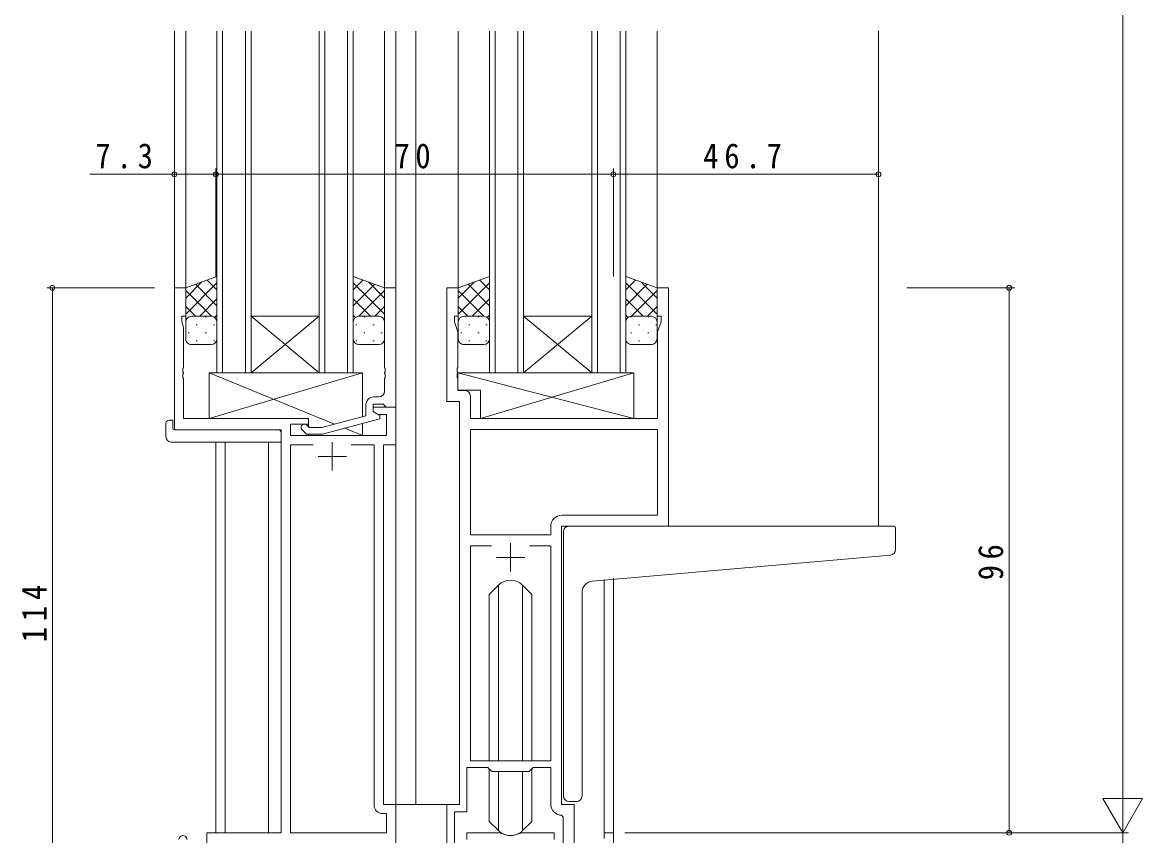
# Model space of a CAD drawing. Units: millimetres, scale not verified. Extents: x -594 to 539, y -420 to 386.
# Drawn here: x -353.9 to -156.6, y -189.3 to -46.1 of the extents above; entities that cross this region are included whole.
import ezdxf

# ---------------------------------------------------------------- set-up
doc = ezdxf.new("R2010")
doc.units = ezdxf.units.MM
doc.header["$LTSCALE"] = 2
for name, color, linetype, lineweight in [('0-3_YKK_11', 7, 'Continuous', 9), ('0-4_YKK_12', 2, 'Continuous', 9), ('0-5_YKK_13', 4, 'Continuous', 9), ('0-7_YKK_D', 6, 'Continuous', 9)]:
    doc.layers.add(name, color=color, linetype=linetype, lineweight=lineweight)
doc.styles.add('ＭＳ ゴシック', font='')
doc.styles.get('ＭＳ ゴシック').set_extended_font_data('MS Gothic')

msp = doc.modelspace()

# ---------------------------------------------------------------- linework, layer by layer
at = {"layer": '0-3_YKK_11'}
for p, q in [((-327.127, -92.831), (-327.127, -117.831)), ((-325.127, -92.831), (-327.127, -92.831)), ((-325.127, -97.831), (-325.127, -92.831)), ((-290.127, -92.831), (-290.127, -106.873)), ((-288.127, -92.831), (-290.127, -92.831)), ((-288.127, -113.831), (-288.127, -92.831)), ((-279.127, -92.831), (-277.127, -92.831)), ((-279.127, -112.831), (-279.127, -92.831)), ((-277.127, -92.831), (-277.127, -97.831)), ((-242.127, -92.831), (-240.127, -92.831)), ((-242.127, -97.831), (-242.127, -92.831)), ((-240.127, -92.831), (-240.127, -134.831)), ((-325.827, -97.831), (-325.127, -97.831)), ((-325.827, -98.831), (-325.827, -97.831)), ((-277.827, -97.831), (-277.827, -98.831)), ((-277.127, -97.831), (-277.827, -97.831)), ((-241.427, -97.831), (-242.127, -97.831)), ((-241.427, -98.831), (-241.427, -97.831)), ((-325.497, -99.738), (-325.827, -98.831)), ((-325.497, -106.873), (-325.497, -99.738)), ((-277.827, -98.831), (-277.197, -100.562)), ((-277.197, -100.562), (-277.197, -106.873)), ((-242.057, -100.562), (-241.427, -98.831)), ((-242.057, -115.831), (-242.057, -100.562)), ((-325.617, -107.056), (-325.497, -106.873)), ((-325.617, -107.606), (-325.617, -107.056)), ((-325.497, -107.789), (-325.617, -107.606)), ((-325.617, -108.056), (-325.497, -107.873)), ((-325.617, -108.606), (-325.617, -108.056)), ((-325.497, -107.873), (-325.497, -107.789)), ((-290.127, -106.873), (-290.007, -107.056)), ((-290.007, -107.606), (-290.127, -107.789)), ((-290.127, -107.789), (-290.127, -107.873)), ((-290.127, -107.873), (-290.007, -108.056)), ((-290.007, -107.056), (-290.007, -107.606)), ((-290.007, -108.056), (-290.007, -108.606)), ((-277.197, -106.873), (-277.317, -107.056)), ((-277.317, -107.056), (-277.317, -107.606)), ((-277.317, -107.606), (-277.197, -107.789)), ((-277.197, -107.873), (-277.317, -108.056)), ((-277.317, -108.056), (-277.317, -108.606)), ((-277.197, -107.789), (-277.197, -107.873)), ((-325.497, -108.789), (-325.617, -108.606)), ((-325.497, -115.831), (-325.497, -108.789)), ((-290.007, -108.606), (-290.127, -108.789)), ((-290.127, -108.789), (-290.127, -111.031)), ((-277.317, -108.606), (-277.197, -108.789)), ((-277.197, -108.789), (-277.197, -110.901)), ((-291.127, -112.031), (-291.927, -112.031)), ((-277.197, -110.901), (-275.997, -110.901)), ((-274.997, -111.901), (-274.997, -115.831)), ((-293.427, -113.531), (-293.427, -115.351)), ((-292.127, -113.331), (-290.327, -113.331)), ((-292.127, -114.631), (-292.127, -113.331)), ((-292.127, -113.831), (-292.127, -114.631)), ((-288.127, -113.831), (-292.127, -113.831)), ((-290.327, -113.331), (-290.127, -113.531)), ((-290.127, -113.531), (-289.827, -113.831)), ((-289.827, -113.831), (-288.127, -113.831)), ((-288.127, -120.461), (-288.127, -113.831)), ((-276.927, -112.831), (-279.127, -112.831)), ((-276.927, -183.831), (-276.927, -112.831)), ((-303.527, -115.831), (-325.497, -115.831)), ((-303.527, -116.831), (-303.527, -115.831)), ((-293.427, -115.351), (-301.188, -117.431)), ((-301.03, -118.631), (-290.927, -115.924)), ((-292.127, -114.631), (-291.261, -115.131)), ((-290.927, -115.324), (-292.127, -114.631)), ((-291.261, -115.131), (-289.757, -115.131)), ((-290.927, -115.924), (-290.927, -115.324)), ((-289.757, -115.131), (-289.757, -118.831)), ((-274.997, -115.831), (-242.057, -115.831)), ((-327.127, -117.831), (-308.327, -117.831)), ((-308.327, -117.831), (-308.327, -188.831)), ((-306.697, -116.831), (-303.527, -116.831)), ((-306.697, -118.831), (-306.697, -116.831)), ((-304.651, -117.855), (-303.875, -118.631)), ((-303.378, -117.431), (-303.803, -117.007)), ((-301.188, -117.431), (-303.378, -117.431)), ((-274.997, -117.761), (-274.997, -136.331)), ((-242.057, -117.761), (-274.997, -117.761)), ((-242.057, -117.761), (-274.997, -117.761)), ((-242.057, -132.901), (-242.057, -117.761)), ((-289.757, -118.831), (-306.697, -118.831)), ((-303.875, -118.631), (-301.03, -118.631)), ((-299.327, -120.031), (-299.327, -125.031)), ((-306.697, -120.461), (-302.677, -120.461)), ((-306.697, -188.831), (-306.697, -120.461)), ((-295.977, -120.461), (-291.957, -120.461)), ((-295.977, -120.461), (-291.957, -120.461)), ((-291.957, -120.461), (-291.957, -183.961)), ((-290.327, -120.461), (-288.127, -120.461)), ((-290.327, -183.831), (-290.327, -120.461)), ((-301.827, -122.531), (-296.827, -122.531)), ((-258.857, -132.901), (-242.057, -132.901)), ((-260.857, -136.331), (-260.857, -134.901)), ((-258.927, -134.831), (-258.927, -183.831)), ((-240.127, -134.831), (-258.927, -134.831)), ((-274.997, -136.331), (-260.857, -136.331)), ((-267.927, -137.831), (-267.927, -142.831)), ((-274.997, -138.261), (-271.277, -138.261)), ((-274.997, -176.131), (-274.997, -138.261)), ((-264.576, -138.261), (-260.857, -138.261)), ((-264.576, -138.261), (-260.857, -138.261)), ((-260.857, -138.261), (-260.857, -176.131)), ((-270.427, -140.331), (-265.427, -140.331)), ((-275.627, -177.331), (-275.627, -185.131)), ((-271.927, -177.331), (-275.627, -177.331)), ((-260.857, -176.131), (-274.997, -176.131)), ((-271.197, -178.061), (-271.927, -177.331)), ((-263.927, -177.331), (-264.657, -178.061)), ((-260.857, -177.331), (-263.927, -177.331)), ((-260.857, -183.761), (-260.857, -177.331)), ((-264.657, -178.061), (-271.197, -178.061)), ((-288.127, -183.831), (-290.327, -183.831)), ((-288.127, -196.931), (-288.127, -183.831)), ((-279.127, -183.831), (-276.927, -183.831)), ((-279.127, -195.181), (-279.127, -183.831)), ((-277.827, -185.131), (-277.827, -195.181)), ((-275.627, -185.131), (-277.827, -185.131)), ((-258.927, -183.831), (-256.727, -183.831)), ((-256.727, -183.831), (-256.727, -194.866)), ((-290.457, -185.461), (-289.757, -185.461)), ((-289.757, -185.461), (-289.757, -188.831)), ((-258.657, -186.059), (-258.944, -185.759)), ((-258.657, -194.866), (-258.657, -186.059)), ((-321.427, -188.831), (-321.427, -191.381)), ((-308.327, -188.831), (-321.427, -188.831)), ((-289.757, -188.831), (-306.697, -188.831)), ((-275.627, -188.831), (-275.627, -190.031)), ((-270.174, -188.831), (-275.627, -188.831)), ((-260.227, -188.831), (-265.68, -188.831)), ((-260.227, -190.031), (-260.227, -188.831)), ((-251.457, -188.831), (-251.457, -189.831)), ((-249.827, -188.831), (-251.457, -188.831)), ((-249.827, -228.831), (-249.827, -188.831))]:
    msp.add_line(p, q, dxfattribs=at)
for centre, radius, start, end in [((-291.927, -113.531), 1.5, 90, 179.99998), ((-291.127, -111.031), 1, 270, 359.99998), ((-275.997, -111.901), 1, 0, 89.99998), ((-304.227, -117.431), 0.6, 44.99998, 225), ((-258.857, -134.901), 2, 90, 179.99998), ((-290.457, -183.961), 1.5, 180, 269.99998), ((-258.857, -183.761), 2, 179.99998, 267.50807), ((-325.627, -190.031), 0.7, 359.99998, 180), ((-270.174, -190.831), 2, 64.91237, 90), ((-267.927, -186.031), 3.3, 244.91238, 295.0876), ((-265.68, -190.831), 2, 89.99997, 115.08762)]:
    msp.add_arc(centre, radius, start, end, dxfattribs=at)
at = {"layer": '0-4_YKK_12'}
for p, q in [((-327.127, -93.131), (-327.127, -47.581)), ((-325.127, -93.331), (-325.127, -47.581)), ((-319.627, -107.831), (-319.627, -47.581)), ((-318.627, -107.831), (-318.627, -47.581)), ((-314.627, -107.831), (-314.627, -47.581)), ((-313.627, -107.831), (-313.627, -47.581)), ((-301.627, -107.831), (-301.627, -47.581)), ((-300.627, -107.831), (-300.627, -47.581)), ((-296.627, -107.831), (-296.627, -47.581)), ((-295.627, -107.831), (-295.627, -47.581)), ((-290.127, -93.331), (-290.127, -47.581)), ((-288.127, -183.831), (-288.127, -47.581)), ((-284.627, -183.831), (-284.627, -47.581)), ((-277.127, -93.33), (-277.127, -47.581)), ((-271.627, -107.831), (-271.627, -47.581)), ((-270.627, -107.831), (-270.627, -47.581)), ((-266.627, -107.831), (-266.627, -47.581)), ((-265.627, -107.831), (-265.627, -47.581)), ((-253.627, -107.831), (-253.627, -47.581)), ((-252.627, -107.831), (-252.627, -47.581)), ((-248.627, -107.831), (-248.627, -47.581)), ((-247.627, -107.831), (-247.627, -47.581)), ((-242.127, -93.331), (-242.127, -47.581)), ((-203.127, -134.798), (-203.127, -47.548)), ((-301.627, -107.831), (-313.627, -97.831)), ((-313.627, -107.831), (-301.627, -97.831)), ((-313.627, -97.831), (-301.627, -97.831)), ((-253.627, -107.831), (-265.627, -97.831)), ((-265.627, -107.831), (-253.627, -97.831)), ((-265.627, -97.831), (-253.627, -97.831)), ((-313.627, -107.831), (-319.627, -107.831)), ((-313.627, -107.831), (-301.627, -107.831)), ((-295.627, -107.831), (-301.627, -107.831)), ((-265.627, -107.831), (-271.627, -107.831)), ((-265.627, -107.831), (-253.627, -107.831)), ((-247.627, -107.831), (-253.627, -107.831)), ((-319.827, -120.018), (-319.827, -188.831)), ((-318.197, -120.018), (-318.197, -188.831)), ((-310.527, -188.831), (-310.527, -120.018)), ((-249.827, -143.997), (-249.827, -188.831)), ((-251.457, -144.22), (-251.457, -188.831)), ((-284.627, -183.831), (-288.427, -183.831)), ((-278.827, -183.831), (-284.627, -183.831)), ((-249.827, -188.831), (-251.457, -188.831))]:
    msp.add_line(p, q, dxfattribs=at)
at = {"layer": '0-5_YKK_13'}
for p, q in [((-319.627, -90.831), (-325.127, -92.831)), ((-325.127, -94.634), (-322.293, -91.8)), ((-325.127, -97.463), (-319.627, -91.963)), ((-319.627, -95.982), (-323.404, -92.205)), ((-319.627, -93.154), (-321.33, -91.45)), ((-319.627, -98.831), (-319.627, -90.831)), ((-295.627, -90.831), (-290.127, -92.831)), ((-295.627, -98.831), (-295.627, -90.831)), ((-295.627, -93.154), (-293.923, -91.45)), ((-290.127, -97.463), (-295.627, -91.963)), ((-295.627, -95.982), (-291.849, -92.205)), ((-290.127, -94.634), (-292.961, -91.8)), ((-271.627, -90.831), (-277.127, -92.831)), ((-277.127, -94.634), (-274.293, -91.8)), ((-277.127, -97.463), (-271.627, -91.963)), ((-271.627, -95.982), (-275.404, -92.205)), ((-271.627, -93.154), (-273.33, -91.45)), ((-271.627, -98.831), (-271.627, -90.831)), ((-247.627, -90.831), (-242.127, -92.831)), ((-247.627, -98.831), (-247.627, -90.831)), ((-247.627, -93.154), (-245.923, -91.45)), ((-242.127, -97.463), (-247.627, -91.963)), ((-247.627, -95.982), (-243.849, -92.205)), ((-242.127, -94.634), (-244.961, -91.8)), ((-325.127, -92.831), (-325.127, -98.831)), ((-320.606, -97.831), (-325.127, -93.311)), ((-294.647, -97.831), (-290.127, -93.311)), ((-290.127, -92.831), (-290.127, -98.831)), ((-277.127, -92.831), (-277.127, -98.831)), ((-272.606, -97.831), (-277.127, -93.311)), ((-246.647, -97.831), (-242.127, -93.311)), ((-242.127, -92.831), (-242.127, -98.831)), ((-323.435, -97.831), (-325.127, -96.139)), ((-322.667, -97.831), (-319.627, -94.791)), ((-292.587, -97.831), (-295.627, -94.791)), ((-291.818, -97.831), (-290.127, -96.139)), ((-275.435, -97.831), (-277.127, -96.139)), ((-274.667, -97.831), (-271.627, -94.791)), ((-244.587, -97.831), (-247.627, -94.791)), ((-243.818, -97.831), (-242.127, -96.139)), ((-324.541, -97.921), (-324.507, -97.921)), ((-324.127, -97.831), (-320.627, -97.831)), ((-324.127, -97.831), (-320.627, -97.831)), ((-321.677, -97.921), (-321.477, -97.921)), ((-320.033, -98.026), (-319.627, -97.619)), ((-295.22, -98.026), (-295.627, -97.619)), ((-291.127, -97.831), (-294.627, -97.831)), ((-291.127, -97.831), (-294.627, -97.831)), ((-293.577, -97.921), (-293.777, -97.921)), ((-290.712, -97.921), (-290.747, -97.921)), ((-276.541, -97.921), (-276.507, -97.921)), ((-276.127, -97.831), (-272.627, -97.831)), ((-276.127, -97.831), (-272.627, -97.831)), ((-273.677, -97.921), (-273.477, -97.921)), ((-272.033, -98.026), (-271.627, -97.62)), ((-247.22, -98.026), (-247.627, -97.62)), ((-246.807, -97.921), (-246.607, -97.921)), ((-246.627, -97.831), (-243.127, -97.831)), ((-243.127, -97.831), (-246.627, -97.831)), ((-243.777, -97.921), (-243.577, -97.921)), ((-325.127, -101.831), (-325.127, -98.831)), ((-323.292, -99.336), (-323.092, -99.336)), ((-320.262, -99.336), (-320.062, -99.336)), ((-319.627, -98.811), (-319.627, -98.81)), ((-319.627, -98.831), (-319.627, -101.831)), ((-295.627, -98.811), (-295.627, -98.81)), ((-295.627, -98.831), (-295.627, -101.831)), ((-294.992, -99.336), (-295.192, -99.336)), ((-291.962, -99.336), (-292.162, -99.336)), ((-290.127, -101.831), (-290.127, -98.831)), ((-277.127, -101.831), (-277.127, -98.831)), ((-275.292, -99.336), (-275.092, -99.336)), ((-272.262, -99.336), (-272.062, -99.336)), ((-271.627, -98.811), (-271.627, -98.811)), ((-271.627, -98.831), (-271.627, -101.831)), ((-247.627, -98.811), (-247.627, -98.811)), ((-247.627, -101.831), (-247.627, -98.831)), ((-245.392, -99.336), (-245.192, -99.336)), ((-242.362, -99.336), (-242.162, -99.336)), ((-242.127, -98.831), (-242.127, -101.831)), ((-324.707, -100.751), (-324.507, -100.751)), ((-323.292, -102.166), (-323.092, -102.166)), ((-321.677, -100.751), (-321.477, -100.751)), ((-320.262, -102.166), (-320.062, -102.166)), ((-294.992, -102.166), (-295.192, -102.166)), ((-293.577, -100.751), (-293.777, -100.751)), ((-291.962, -102.166), (-292.162, -102.166)), ((-290.547, -100.751), (-290.747, -100.751)), ((-276.707, -100.751), (-276.507, -100.751)), ((-275.292, -102.166), (-275.092, -102.166)), ((-273.677, -100.751), (-273.477, -100.751)), ((-272.262, -102.166), (-272.062, -102.166)), ((-246.807, -100.751), (-246.607, -100.751)), ((-245.392, -102.166), (-245.192, -102.166)), ((-243.777, -100.751), (-243.577, -100.751)), ((-242.362, -102.166), (-242.185, -102.166)), ((-320.627, -102.831), (-324.127, -102.831)), ((-294.627, -102.831), (-291.127, -102.831)), ((-272.627, -102.831), (-276.127, -102.831)), ((-243.127, -102.831), (-246.627, -102.831)), ((-321.027, -107.831), (-294.027, -107.831)), ((-321.027, -115.831), (-321.027, -107.831)), ((-321.027, -115.831), (-294.027, -107.831)), ((-298.941, -116.829), (-321.027, -107.831)), ((-294.027, -107.831), (-294.027, -115.512)), ((-246.202, -107.831), (-277.197, -107.831)), ((-273.202, -115.831), (-246.202, -107.831)), ((-246.202, -107.831), (-246.202, -115.831)), ((-273.202, -110.831), (-277.197, -110.831)), ((-273.202, -110.831), (-273.202, -115.831)), ((-327.615, -116.139), (-327.427, -116.139)), ((-327.427, -116.139), (-327.427, -116.639)), ((-303.527, -115.831), (-321.027, -115.831)), ((-303.527, -117.282), (-303.527, -115.831)), ((-246.202, -115.831), (-273.202, -115.831)), ((-328.615, -119.019), (-328.615, -116.643)), ((-327.427, -117.531), (-327.427, -116.639)), ((-327.127, -117.831), (-308.827, -117.831)), ((-308.327, -119.019), (-308.327, -118.331)), ((-294.027, -118.831), (-297.101, -117.578)), ((-294.027, -116.755), (-294.027, -118.831)), ((-327.615, -120.018), (-308.327, -120.018)), ((-308.327, -119.019), (-308.327, -120.018)), ((-303.527, -118.831), (-303.527, -118.631)), ((-294.027, -118.831), (-303.527, -118.831)), ((-258.627, -143.945), (-258.627, -135.831)), ((-257.627, -134.831), (-203.127, -134.831)), ((-200.427, -134.831), (-203.127, -134.831)), ((-200.127, -138.915), (-200.127, -135.131)), ((-253.501, -144.501), (-201.04, -139.911)), ((-258.627, -143.945), (-258.627, -144.949)), ((-270.048, -145.21), (-271.677, -146.838)), ((-270.045, -176.131), (-270.045, -145.206)), ((-265.809, -176.131), (-265.809, -145.206)), ((-265.805, -145.21), (-264.177, -146.838)), ((-258.627, -182.331), (-258.627, -144.949)), ((-271.677, -176.131), (-271.677, -146.838)), ((-264.177, -176.131), (-264.177, -146.838)), ((-255.327, -182.331), (-255.327, -146.493)), ((-271.677, -186.824), (-271.677, -177.581)), ((-270.045, -188.456), (-270.045, -178.061)), ((-265.809, -188.456), (-265.809, -178.061)), ((-264.177, -186.824), (-264.177, -177.581)), ((-257.627, -183.331), (-256.327, -183.331)), ((-270.048, -188.452), (-271.677, -186.824)), ((-265.805, -188.452), (-264.177, -186.824))]:
    msp.add_line(p, q, dxfattribs=at)
msp.add_lwpolyline([(-246.202, -115.831), (-277.197, -107.831), (-277.197, -110.831)], dxfattribs=at)
for centre, radius, start, end in [((-324.127, -98.831), 1, 89.99989, 179.99989), ((-324.127, -98.831), 1, 89.99989, 179.99989), ((-320.627, -98.831), 1, 359.99989, 89.99989), ((-320.627, -98.831), 1, 359.99989, 89.99989), ((-294.627, -98.831), 1, 90.00009, 180.00009), ((-294.627, -98.831), 1, 90.00009, 180.00009), ((-291.127, -98.831), 1, 0.00009, 90.00009), ((-291.127, -98.831), 1, 0.00009, 90.00009), ((-276.127, -98.831), 1, 89.99989, 179.99989), ((-276.127, -98.831), 1, 89.99989, 179.99989), ((-272.627, -98.831), 1, 359.99989, 89.99989), ((-272.627, -98.831), 1, 359.99989, 89.99989), ((-246.627, -98.831), 1, 89.99989, 179.99989), ((-246.627, -98.831), 1, 90.00009, 180.00009), ((-243.127, -98.831), 1, 359.99989, 89.99989), ((-243.127, -98.831), 1, 0.00009, 90.00009), ((-324.127, -101.831), 1, 179.99989, 269.99989), ((-320.627, -101.831), 1, 269.99989, 359.99989), ((-294.627, -101.831), 1, 180.00009, 270.00009), ((-291.127, -101.831), 1, 270.00009, 0.00009), ((-276.127, -101.831), 1, 179.99989, 269.99989), ((-272.627, -101.831), 1, 269.99989, 359.99989), ((-246.627, -101.831), 1, 179.99989, 269.99989), ((-243.127, -101.831), 1, 269.99989, 359.99989), ((-328.187, -116.615), 0.427, 134.08302, 183.74939), ((-327.842, -117.285), 1.168, 78.78365, 123.34093), ((-327.127, -117.531), 0.3, 180, 270), ((-308.827, -118.331), 0.5, 0, 90), ((-327.614, -119.018), 1, 180, 269.99489), ((-257.627, -135.831), 1, 135.57298, 180), ((-257.627, -135.831), 1, 90, 135.57298), ((-257.627, -135.831), 1, 121.36697, 135.57298), ((-200.427, -135.131), 0.3, 0, 90), ((-201.127, -138.915), 1, 275, 0), ((-267.927, -147.331), 3, 45, 135), ((-253.327, -146.493), 2, 95, 180), ((-257.627, -182.331), 1, 180, 270), ((-256.327, -182.331), 1, 270, 0), ((-267.927, -186.331), 3, 224.99998, 314.99998)]:
    msp.add_arc(centre, radius, start, end, dxfattribs=at)
at = {"layer": '0-7_YKK_D'}
for p, q in [((-160.127, 204.169), (-160.127, -181.831)), ((-327.127, -72.831), (-342.027, -72.831)), ((-319.827, -72.831), (-327.127, -72.831)), ((-319.827, -90.831), (-319.827, -71.831)), ((-319.827, -90.831), (-319.827, -71.831)), ((-319.827, -72.831), (-249.827, -72.831)), ((-249.827, -90.831), (-249.827, -71.831)), ((-249.827, -90.831), (-249.827, -71.831)), ((-249.827, -72.831), (-203.127, -72.831)), ((-203.127, -90.831), (-203.127, -71.831)), ((-330.615, -92.831), (-349.615, -92.831)), ((-348.615, -92.831), (-348.615, -206.831)), ((-198.127, -92.831), (-179.127, -92.831)), ((-180.127, -188.831), (-180.127, -92.831)), ((-160.127, -188.831), (-160.127, -176.707)), ((-156.627, -182.769), (-163.627, -182.769)), ((-160.127, -188.831), (-163.627, -182.769)), ((-160.127, -188.831), (-156.627, -182.769)), ((-247.827, -188.831), (-159.127, -188.831)), ((-247.827, -188.831), (-179.127, -188.831)), ((-247.827, -188.831), (-159.127, -188.831)), ((-160.127, -188.831), (-160.127, -243.831))]:
    msp.add_line(p, q, dxfattribs=at)
for centre in [(-327.127, -72.831), (-319.827, -72.831), (-319.827, -72.831), (-249.827, -72.831), (-249.827, -72.831), (-203.127, -72.831), (-348.615, -92.831), (-180.127, -92.831), (-180.127, -188.831)]:
    msp.add_circle(centre, 0.425, dxfattribs=at)

# ---------------------------------------------------------------- texts
at = {"layer": '0-7_YKK_D', "color": 7, "char_height": 4.399, "attachment_point": 7, "style": 'ＭＳ ゴシック'}
for s, insert in [('\\T1.38;\\W0.9;7.3', (-341.027, -71.831)), ('\\T1.36;\\W0.9;70', (-288.347, -71.831)), ('\\T1.38;\\W0.9;46.7', (-233.997, -71.831))]:
    msp.add_mtext(s, dxfattribs=dict(at, insert=insert))
at = {"layer": '0-7_YKK_D', "color": 7, "char_height": 4.399, "attachment_point": 7, "rotation": 90, "style": 'ＭＳ ゴシック'}
for s, insert in [('\\T1.36;\\W0.9;96', (-181.127, -144.351)), ('\\T1.38;\\W0.9;114', (-349.615, -155.271))]:
    msp.add_mtext(s, dxfattribs=dict(at, insert=insert))

doc.saveas('drawing.dxf')
